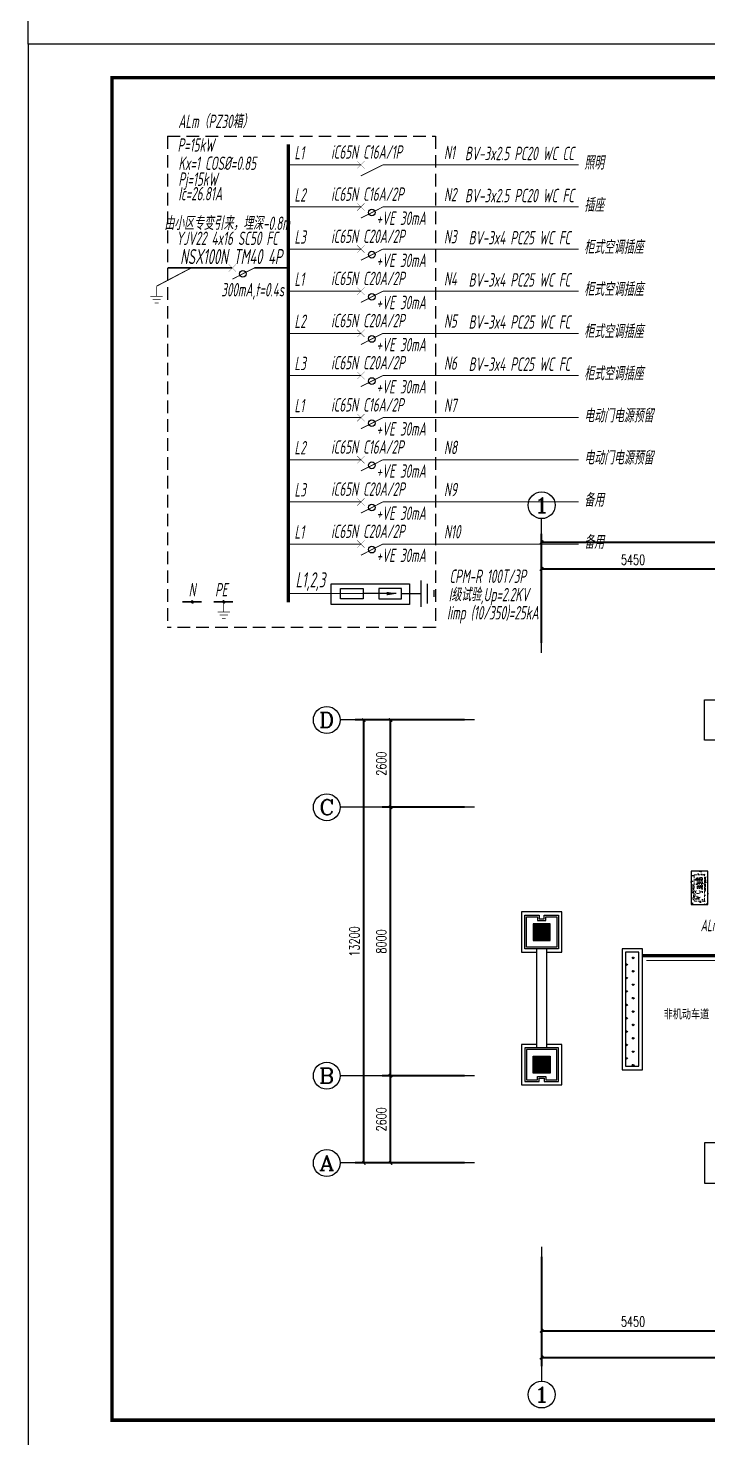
# Model space of a CAD drawing. Extents: x 621174 to 1725648, y -986053 to 860327.
# Drawn here: x 697210 to 717454, y -901578 to -859578 of the extents above; entities that cross this region are included whole.
import ezdxf
from ezdxf.enums import TextEntityAlignment as Align

# ---------------------------------------------------------------- set-up
doc = ezdxf.new("R2010")
doc.units = 0
doc.header["$LTSCALE"] = 1000
doc.header["$MEASUREMENT"] = 0
doc.linetypes.add('DASH', pattern=[0.35, 0.25, -0.1])
doc.linetypes.add('DASH4', pattern=[0.1875, 0.125, -0.0625])
doc.layers.get('Defpoints').update_dxf_attribs({"color": 8})
for name, color, linetype in [('0-看线', 8, 'Continuous'), ('A-EQPM-MECH', 8, 'Continuous'), ('AXIS', 8, 'Continuous'), ('AXIS_TEXT', 8, 'Continuous'), ('C-AXIS(轴号)', 8, 'Continuous'), ('C-AXIS-T(字)', 8, 'Continuous'), ('COLUMN', 8, 'Continuous'), ('DIM-照明', 3, 'Continuous'), ('ELEMENT', 3, 'Continuous'), ('PUB_TEXT', 8, 'Continuous'), ('WIRE-消防', 4, 'Continuous'), ('WIRE-照明', 2, 'Continuous'), ('图框', 140, 'Continuous'), ('外包石材', 8, 'Continuous'), ('立面线', 8, 'Continuous'), ('金属', 8, 'Continuous')]:
    doc.layers.add(name, color=color, linetype=linetype)
for name, color, linetype, lineweight in [('PUB_HATCH', 8, 'Continuous', 9), ('WALL', 8, 'Continuous', 40), ('平面-空调预留孔', 8, 'Continuous', 15)]:
    doc.layers.add(name, color=color, linetype=linetype, lineweight=lineweight)
doc.styles.add('_TCH_AXIS', font='COMPLEX', dxfattribs={"bigfont": 'GBCBIG'})
doc.styles.add('_TCH_DIM', font='SIMPLEX.shx', dxfattribs={"width": 0.7, "bigfont": 'GBCBIG.shx'})
doc.styles.add('_TCH_DIM_T3', font='SIMPLEX', dxfattribs={"width": 0.705882, "bigfont": 'GBCBIG'})
doc.styles.add('COMPLEX', font='COMPLEX')
doc.styles.add('HZTXT', font='gbeitc.shx', dxfattribs={"width": 0.8, "height": 400, "bigfont": 'hztxt.shx'})
doc.styles.get("Standard").update_dxf_attribs({"font": 'gbenor.shx', "bigfont": 'gbcbig.shx'})
doc.dimstyles.new('_TCH_ARCH&&100', dxfattribs={"dimtxt": 297.5, "dimasz": 100, "dimexe": 250, "dimexo": 300, "dimgap": 126.25, "dimtad": 1, "dimdec": 0, "dimzin": 0, "dimdsep": 46, "dimtxsty": '_TCH_DIM_T3', "dimblk": 'ARCHTICK', "dimcen": 0.09, "dimclrt": 7, "dimazin": 2, "dimtfac": 1, "dimtdec": 0, "dimtix": 1, "dimtmove": 2, "dimatfit": 3, "dimfxl": 1, "dimtolj": 1, "dimtzin": 0, "dimarcsym": 0})

# ---------------------------------------------------------------- blocks, each defined once
blk = doc.blocks.new('gsergvr')
at = {"layer": '平面-空调预留孔', "linetype": 'DASH', "ltscale": 0.3}
for p, q in [((34075, 17176), (34075, 17166)), ((34085, 17156), (34438, 17156)), ((34448, 17166), (34448, 17176))]:
    blk.add_line(p, q, dxfattribs=at)
blk.add_lwpolyline([(34729, 17176), (33989, 17176, -0.414214), (33969, 17196), (33969, 17466, -0.414214), (33989, 17486), (34729, 17486, -0.414214), (34749, 17466), (34749, 17196, -0.414214)], format="xyb", close=True, dxfattribs=at)
for points in [[(34679, 17515), (34260, 17515), (34260, 17500), (34679, 17500)], [(34658, 17428), (34343, 17428), (34343, 17399), (34658, 17399)], [(34658, 17362), (34343, 17362), (34343, 17333), (34658, 17333)], [(34658, 17296), (34343, 17296), (34343, 17267), (34658, 17267)]]:
    blk.add_lwpolyline(points, close=True, dxfattribs=at)
for centre, start, end in [((34085, 17166), 180, 270), ((34438, 17166), 270, 0)]:
    blk.add_arc(centre, 10, start, end, dxfattribs=at)
at = {"layer": '平面-空调预留孔', "linetype": 'DASH', "ltscale": 0.3, "style": '_TCH_DIM', "width": 0.705882}
blk.add_text('A.C', height=146.9, dxfattribs=at).set_placement((34028, 17216))
blk = doc.blocks.new('_FZH')
blk.add_lwpolyline([(-0.5, -0.5), (0.5, -0.5), (0.5, 0.5), (-0.5, 0.5)], close=True)
at = {"layer": 'PUB_HATCH'}
blk.add_solid([(-0.5, -0.5), (0.5, -0.5), (-0.5, 0.5), (0.5, 0.5)], dxfattribs=at)
blk = doc.blocks.new('12412341231')
at = {"layer": 'COLUMN'}
for p, xscale, yscale, zscale in [((250, 13450), -500, 500.0000000000001, 500), ((13050, 13450), -500, 500.0000000000001, 500), ((450, 10650), -600, 600, 600), ((450, 10650), -600, 600, 600), ((12850, 10650), -600, 600, 600), ((12850, 10649), -600, 600, 600), ((18500, 3180), 500, 500, 500), ((450, 3050), -600, 600, 600), ((450, 3050), -600, 600, 600), ((12850, 3050), -600, 600, 600), ((12850, 3050), -600, 600, 600), ((250, 250), -500, 500.0000000000001, 500), ((13050, 250), -500, 500.0000000000001, 500)]:
    blk.add_blockref('_FZH', p, dxfattribs=dict(at, xscale=xscale, yscale=yscale, zscale=zscale))
for p, xscale, yscale, zscale, rotation in [((-5200, 7130), 499.9999999999997, 499.9999999999997, 499.9999999999997, 179.9999999999997), ((18500, 7130), -500.0000000000009, 500.0000000000008, 500, 180), ((-5200, 3180), -500.0000000000002, 500.0000000000005, 500, 359.9999999999998)]:
    blk.add_blockref('_FZH', p, dxfattribs=dict(at, xscale=xscale, yscale=yscale, zscale=zscale, rotation=rotation))
blk = doc.blocks.new('_ArchTick')
at = {"color": 0, "linetype": 'ByBlock', "const_width": 0.4}
blk.add_lwpolyline([(-0.5, -0.5), (0.5, 0.5)], dxfattribs=at)
blk = doc.blocks.new('*D25')
at = {"layer": 'AXIS', "color": 0, "lineweight": -2, "transparency": 16777216}
for p, q in [((1658858, 1158728), (1655608, 1158728)), ((1655858, 1145529), (1655858, 1158728)), ((1658858, 1145529), (1655608, 1145529))]:
    blk.add_line(p, q, dxfattribs=at)
at = {"layer": 'Defpoints', "color": 0, "transparency": 16777216}
for p in [(1655858, 1158728), (1659158, 1158728), (1659158, 1145529)]:
    blk.add_point(p, dxfattribs=at)
at = {"layer": 'AXIS', "color": 0, "lineweight": -2, "transparency": 16777216, "xscale": 100, "yscale": 100, "zscale": 100}
for p, rotation in [((1655858, 1158728), 90), ((1655858, 1145529), 270)]:
    blk.add_blockref('_ArchTick', p, dxfattribs=dict(at, rotation=rotation))
at = {"layer": 'AXIS', "color": 7, "transparency": 16777216, "insert": (1655583, 1152129), "char_height": 297.5, "attachment_point": 5, "rotation": 90, "style": '_TCH_DIM_T3'}
blk.add_mtext('\\A1;13200', dxfattribs=at)
blk = doc.blocks.new('*D24')
at = {"layer": 'AXIS', "color": 0, "lineweight": -2, "transparency": 16777216}
for p, q in [((1658858, 1158728), (1656408, 1158728)), ((1656658, 1156128), (1656658, 1158728)), ((1658858, 1156128), (1656408, 1156128))]:
    blk.add_line(p, q, dxfattribs=at)
at = {"layer": 'Defpoints', "color": 0, "transparency": 16777216}
for p in [(1656658, 1158728), (1659158, 1158728), (1659158, 1156128)]:
    blk.add_point(p, dxfattribs=at)
at = {"layer": 'AXIS', "color": 0, "lineweight": -2, "transparency": 16777216, "xscale": 100, "yscale": 100, "zscale": 100}
for p, rotation in [((1656658, 1158728), 90), ((1656658, 1156128), 270)]:
    blk.add_blockref('_ArchTick', p, dxfattribs=dict(at, rotation=rotation))
at = {"layer": 'AXIS', "color": 7, "transparency": 16777216, "insert": (1656383, 1157428), "char_height": 297.5, "attachment_point": 5, "rotation": 90, "style": '_TCH_DIM_T3'}
blk.add_mtext('\\A1;2600', dxfattribs=at)
blk = doc.blocks.new('*D23')
at = {"layer": 'AXIS', "color": 0, "lineweight": -2, "transparency": 16777216}
for p, q in [((1658858, 1156128), (1656408, 1156128)), ((1656658, 1148129), (1656658, 1156128)), ((1658858, 1148129), (1656408, 1148129))]:
    blk.add_line(p, q, dxfattribs=at)
at = {"layer": 'Defpoints', "color": 0, "transparency": 16777216}
for p in [(1656658, 1156128), (1659158, 1156128), (1659158, 1148129)]:
    blk.add_point(p, dxfattribs=at)
at = {"layer": 'AXIS', "color": 0, "lineweight": -2, "transparency": 16777216, "xscale": 100, "yscale": 100, "zscale": 100}
for p, rotation in [((1656658, 1156128), 90), ((1656658, 1148129), 270)]:
    blk.add_blockref('_ArchTick', p, dxfattribs=dict(at, rotation=rotation))
at = {"layer": 'AXIS', "color": 7, "transparency": 16777216, "insert": (1656383, 1152129), "char_height": 297.5, "attachment_point": 5, "rotation": 90, "style": '_TCH_DIM_T3'}
blk.add_mtext('\\A1;8000', dxfattribs=at)
blk = doc.blocks.new('*D22')
at = {"layer": 'AXIS', "color": 0, "lineweight": -2, "transparency": 16777216}
for p, q in [((1658858, 1148129), (1656408, 1148129)), ((1656658, 1145529), (1656658, 1148129)), ((1658858, 1145529), (1656408, 1145529))]:
    blk.add_line(p, q, dxfattribs=at)
at = {"layer": 'Defpoints', "color": 0, "transparency": 16777216}
for p in [(1656658, 1148129), (1659158, 1148129), (1659158, 1145529)]:
    blk.add_point(p, dxfattribs=at)
at = {"layer": 'AXIS', "color": 0, "lineweight": -2, "transparency": 16777216, "xscale": 100, "yscale": 100, "zscale": 100}
for p, rotation in [((1656658, 1148129), 90), ((1656658, 1145529), 270)]:
    blk.add_blockref('_ArchTick', p, dxfattribs=dict(at, rotation=rotation))
at = {"layer": 'AXIS', "color": 7, "transparency": 16777216, "insert": (1656383, 1146829), "char_height": 297.5, "attachment_point": 5, "rotation": 90, "style": '_TCH_DIM_T3'}
blk.add_mtext('\\A1;2600', dxfattribs=at)
blk = doc.blocks.new('*D21')
at = {"layer": 'AXIS', "color": 0, "lineweight": -2, "transparency": 16777216}
for p, q in [((1661158, 1142729), (1661158, 1139479)), ((1684858, 1142729), (1684858, 1139479)), ((1661158, 1139729), (1684858, 1139729))]:
    blk.add_line(p, q, dxfattribs=at)
at = {"layer": 'Defpoints', "color": 0, "transparency": 16777216}
for p in [(1661158, 1143029), (1684858, 1143029), (1684858, 1139729)]:
    blk.add_point(p, dxfattribs=at)
at = {"layer": 'AXIS', "color": 0, "lineweight": -2, "transparency": 16777216, "xscale": 100, "yscale": 100, "zscale": 100, "rotation": 180}
blk.add_blockref('_ArchTick', (1661158, 1139729), dxfattribs=at)
at = {"layer": 'AXIS', "color": 0, "lineweight": -2, "transparency": 16777216, "xscale": 100, "yscale": 100, "zscale": 100}
blk.add_blockref('_ArchTick', (1684858, 1139729), dxfattribs=at)
at = {"layer": 'AXIS', "color": 7, "transparency": 16777216, "insert": (1673008, 1140004), "char_height": 297.5, "attachment_point": 5, "style": '_TCH_DIM_T3'}
blk.add_mtext('\\A1;23700', dxfattribs=at)
blk = doc.blocks.new('*D18')
at = {"layer": 'AXIS', "color": 0, "lineweight": -2, "transparency": 16777216}
for p, q in [((1661158, 1142729), (1661158, 1140279)), ((1666608, 1142729), (1666608, 1140279)), ((1661158, 1140529), (1666608, 1140529))]:
    blk.add_line(p, q, dxfattribs=at)
at = {"layer": 'Defpoints', "color": 0, "transparency": 16777216}
for p in [(1661158, 1143029), (1666608, 1143029), (1666608, 1140529)]:
    blk.add_point(p, dxfattribs=at)
at = {"layer": 'AXIS', "color": 0, "lineweight": -2, "transparency": 16777216, "xscale": 100, "yscale": 100, "zscale": 100, "rotation": 180}
blk.add_blockref('_ArchTick', (1661158, 1140529), dxfattribs=at)
at = {"layer": 'AXIS', "color": 0, "lineweight": -2, "transparency": 16777216, "xscale": 100, "yscale": 100, "zscale": 100}
blk.add_blockref('_ArchTick', (1666608, 1140529), dxfattribs=at)
at = {"layer": 'AXIS', "color": 7, "transparency": 16777216, "insert": (1663883, 1140804), "char_height": 297.5, "attachment_point": 5, "style": '_TCH_DIM_T3'}
blk.add_mtext('\\A1;5450', dxfattribs=at)
blk = doc.blocks.new('*D17')
at = {"layer": 'AXIS', "color": 0, "lineweight": -2, "transparency": 16777216}
for p, q in [((1661158, 1161028), (1661158, 1164278)), ((1684858, 1161028), (1684858, 1164278)), ((1661158, 1164028), (1684858, 1164028))]:
    blk.add_line(p, q, dxfattribs=at)
at = {"layer": 'Defpoints', "color": 0, "transparency": 16777216}
for p in [(1684858, 1164028), (1661158, 1160728), (1684858, 1160728)]:
    blk.add_point(p, dxfattribs=at)
at = {"layer": 'AXIS', "color": 0, "lineweight": -2, "transparency": 16777216, "xscale": 100, "yscale": 100, "zscale": 100, "rotation": 180}
blk.add_blockref('_ArchTick', (1661158, 1164028), dxfattribs=at)
at = {"layer": 'AXIS', "color": 0, "lineweight": -2, "transparency": 16777216, "xscale": 100, "yscale": 100, "zscale": 100}
blk.add_blockref('_ArchTick', (1684858, 1164028), dxfattribs=at)
at = {"layer": 'AXIS', "color": 7, "transparency": 16777216, "insert": (1673008, 1164303), "char_height": 297.5, "attachment_point": 5, "style": '_TCH_DIM_T3'}
blk.add_mtext('\\A1;23700', dxfattribs=at)
blk = doc.blocks.new('*D14')
at = {"layer": 'AXIS', "color": 0, "lineweight": -2, "transparency": 16777216}
for p, q in [((1661158, 1161028), (1661158, 1163478)), ((1666608, 1161028), (1666608, 1163478)), ((1661158, 1163228), (1666608, 1163228))]:
    blk.add_line(p, q, dxfattribs=at)
at = {"layer": 'Defpoints', "color": 0, "transparency": 16777216}
for p in [(1666608, 1163228), (1661158, 1160728), (1666608, 1160728)]:
    blk.add_point(p, dxfattribs=at)
at = {"layer": 'AXIS', "color": 0, "lineweight": -2, "transparency": 16777216, "xscale": 100, "yscale": 100, "zscale": 100, "rotation": 180}
blk.add_blockref('_ArchTick', (1661158, 1163228), dxfattribs=at)
at = {"layer": 'AXIS', "color": 0, "lineweight": -2, "transparency": 16777216, "xscale": 100, "yscale": 100, "zscale": 100}
blk.add_blockref('_ArchTick', (1666608, 1163228), dxfattribs=at)
at = {"layer": 'AXIS', "color": 7, "transparency": 16777216, "insert": (1663883, 1163503), "char_height": 297.5, "attachment_point": 5, "style": '_TCH_DIM_T3'}
blk.add_mtext('\\A1;5450', dxfattribs=at)
blk = doc.blocks.new('_AXISO')
blk.add_circle((0, 0), 0.5)
at = {"layer": 'AXIS_TEXT', "style": 'COMPLEX', "width": 1.041667}
blk.add_attdef('A', text='', height=0.56, dxfattribs=at).set_placement((-0.25, -0.28), (0.25, -0.28), align=Align.FIT)
blk = doc.blocks.new('1107AA')
at = {"color": 3, "linetype": 'Continuous'}
for points, const_width in [([(0, -7.5), (-3.79, 0)], 0.3), ([(-1.25, 1.25), (1.25, -1.25)], 0.1), ([(1.25, 1.25), (-1.25, -1.25)], 0.1)]:
    blk.add_lwpolyline(points, dxfattribs=dict(at, const_width=const_width))
blk = doc.blocks.new('0114')
at = {"color": 3, "linetype": 'Continuous', "const_width": 0.3}
for points in [[(0, 0), (0, -4.58)], [(-2.75, -4.58), (2.75, -4.58)], [(-1.83, -6.01), (1.83, -6.01)], [(-0.86, -7.5), (0.86, -7.5)]]:
    blk.add_lwpolyline(points, dxfattribs=at)
blk = doc.blocks.new('*X58')
at = {"color": 0}
for p, q in [((197.1, 124.2), (199.7, 126.7)), ((197.2, 123.8), (200.1, 126.7)), ((197.2, 124.6), (199.2, 126.7)), ((197.3, 123.4), (200.4, 126.6)), ((197.3, 125.2), (198.6, 126.5)), ((197.4, 123.1), (200.7, 126.5)), ((197.5, 122.9), (201, 126.3)), ((197.7, 122.6), (201.2, 126.1)), ((197.9, 122.4), (201.4, 125.9)), ((198.1, 122.2), (201.6, 125.7)), ((198.4, 122), (201.8, 125.4)), ((198.7, 121.9), (201.9, 125.2)), ((199, 121.8), (202, 124.8)), ((199.4, 121.7), (202.1, 124.5)), ((199.8, 121.7), (202.1, 124.1)), ((200.3, 121.8), (202, 123.5)), ((201.2, 122.3), (201.6, 122.7))]:
    blk.add_line(p, q, dxfattribs=at)
blk = doc.blocks.new('HC000089')
at = {"color": 4, "linetype": 'Continuous', "const_width": 0.2}
blk.add_lwpolyline([(-1.8, -1.8, 0.198912), (0, -2.5, 0.198912), (1.8, -1.8, 0.198912), (2.5, 0, 0.198912), (1.8, 1.8, 0.198912), (0, 2.5, 0.198912), (-1.8, 1.8, 0.198912), (-2.5, 0, 0.198912)], format="xyb", close=True, dxfattribs=at)
at = {"color": 4}
blk.add_blockref('*X58', (-199.6, -124.2), dxfattribs=at)
blk = doc.blocks.new('A$C7C37685A')
at = {"layer": 'ELEMENT', "color": 3}
for p, q in [((294, 104), (294, -104)), ((745, 104), (294, 104)), ((641, 0), (294, 0)), ((745, -104), (745, 104)), ((1135, -260), (1135, 260)), ((1264, -195), (1264, 195)), ((1394, -65), (1394, 65)), ((294, -104), (745, -104))]:
    blk.add_line(p, q, dxfattribs=at)
for points in [[(294, 0), (0, 0)], [(745, 0), (1135, 0)]]:
    blk.add_lwpolyline(points, dxfattribs=at)
for points in [[(658, 0), (450, -35), (450, 35), (658, 0)], [(450, 35), (658, 0), (450, -35), (450, 35)], [(450, -35), (450, 35), (658, 0), (450, 35)]]:
    blk.add_solid(points, dxfattribs=at)
blk = doc.blocks.new('A$C64190E90')
at = {"layer": 'DIM-照明', "color": 3}
blk.add_lwpolyline([(0, 104), (450, 104), (450, -104), (0, -104)], close=True, dxfattribs=at)
at = {"layer": 'DIM-照明'}
blk.add_blockref('A$C7C37685A', (466, 0), dxfattribs=at)
blk = doc.blocks.new('A$C5F6A5641')
at = {"layer": 'WIRE-照明', "color": 3}
for p, q in [((0, 0), (2337, 0)), ((0, -611), (0, 0)), ((2337, 0), (2337, -611)), ((2337, -611), (0, -611))]:
    blk.add_line(p, q, dxfattribs=at)
blk = doc.blocks.new('SDFGSDFHJJ')
at = {"layer": 'A-EQPM-MECH'}
h = blk.add_hatch(dxfattribs=at)
h.set_pattern_fill('混凝土', color=8, scale=50)
h.set_pattern_definition([(50, (0, 0), (358.63009, -31.376067), [37.5, -412.5]), (355, (0, 0), (-69.37567, 376.09607), [30, -330]), (100.4514, (29.9, -2.6), (289.25469, 344.71977), [31.870095, -350.571056]), (46.1842, (0, 100), (533.62052, -82.75951), [56.25, -618.75]), (96.6356, (44.47, 93.1), (467.33135, 487.05894), [47.80514, -525.8565]), (351.1842, (0, 100), (467.33097, 487.0593), [45, -495]), (21, (50, 75), (298.453526, -201.309445), [37.5, -412.5]), (326, (50, 75), (121.657666, 362.57502), [30, -330]), (71.4514, (74.87, 58.22), (420.111314, 161.26525), [31.870095, -350.571056]), (37.5, (0, 0), (6.079928, 166.446927), [0, -326, 0, -335, 0, -331.25]), (7.5, (0, 0), (131.534769, 197.205856), [0, -191, 0, -318.5, 0, -126.25]), (327.5, (-111.5, 0), (266.911218, -11.277436), [0, -125, 0, -390, 0, -517.5]), (317.5, (-161.5, 0), (291.593085, 50.05249), [0, -162.5, 0, -259, 0, -367.5])])
h.paths.add_polyline_path([(1666108, 1154228.2), (1665608, 1154228.2), (1665608, 1153228.2), (1666108, 1153228.2)])
at = {"layer": '金属'}
h = blk.add_hatch(dxfattribs=at)
h.set_pattern_fill('GRASS', color=8, scale=100)
h.set_pattern_definition([(90.000001, (195579.98, 2137613.55), (-199.559095, 199.559095), [52.91613, -346.20203]), (45, (195579.98, 2137613.55), (-199.55923, 199.55923), [52.91613, -229.30323]), (135, (195579.98, 2137613.55), (-199.55923, -199.55923), [52.91613, -229.30323])])
h.paths.add_polyline_path([(1663658, 1151808.7), (1663658, 1148408.9), (1664058, 1148408.9), (1664058, 1151808.7)])
at = {"layer": '0-看线', "color": 8}
for points in [[(1661008, 1151908.4), (1661008, 1148958.8)], [(1661308, 1151908.4), (1661308, 1148958.8)]]:
    blk.add_lwpolyline(points, dxfattribs=at)
at = {"layer": 'A-EQPM-MECH', "color": 8}
blk.add_lwpolyline([(1666108, 1154228.2), (1665608, 1154228.2), (1665608, 1153228.2), (1666108, 1153228.2)], close=True, dxfattribs=at)
at = {"layer": 'C-AXIS(轴号)', "color": 8}
for p, q in [((1661158, 1160728.4), (1661158, 1164728.4)), ((1659158, 1158728.4), (1655158, 1158728.4)), ((1659158, 1156128.4), (1655158, 1156128.4)), ((1659158, 1148128.8), (1655158, 1148128.8)), ((1659158, 1145528.8), (1655158, 1145528.8)), ((1661158, 1143028.8), (1661158, 1139028.8))]:
    blk.add_line(p, q, dxfattribs=at)
at = {"layer": '外包石材', "color": 8}
for points in [[(1660658, 1151908.4), (1660658, 1152908.4), (1661083, 1152908.4), (1661083, 1152808.4), (1661233, 1152808.4), (1661233, 1152908.4), (1661658, 1152908.4), (1661658, 1151908.4)], [(1660708, 1151958.4), (1660708, 1152858.4), (1661033, 1152858.4), (1661033, 1152758.4), (1661283, 1152758.4), (1661283, 1152858.4), (1661608, 1152858.4), (1661608, 1151958.4)], [(1660658, 1148958.8), (1660658, 1147958.8), (1661083, 1147958.8), (1661083, 1148058.8), (1661233, 1148058.8), (1661233, 1147958.8), (1661658, 1147958.8), (1661658, 1148958.8)], [(1660708, 1148908.8), (1660708, 1148008.8), (1661033, 1148008.8), (1661033, 1148108.8), (1661283, 1148108.8), (1661283, 1148008.8), (1661608, 1148008.8), (1661608, 1148908.8)]]:
    blk.add_lwpolyline(points, close=True, dxfattribs=at)
at = {"layer": '立面线', "color": 8}
for points in [[(1667208, 1158128.6), (1666008, 1158128.6), (1666008, 1159328.6), (1667208, 1159328.6)], [(1667208, 1146128.9), (1666008, 1146128.9), (1666008, 1144928.9), (1667208, 1144928.9)]]:
    blk.add_lwpolyline(points, close=True, dxfattribs=at)
for points in [[(1661308, 1151808.4), (1661758, 1151808.4), (1661758, 1153008.4), (1660558, 1153008.4), (1660558, 1151808.4), (1661008, 1151808.4)], [(1661008, 1149058.8), (1660558, 1149058.8), (1660558, 1147858.8), (1661758, 1147858.8), (1661758, 1149058.8), (1661308, 1149058.8)]]:
    blk.add_lwpolyline(points, dxfattribs=at)
at = {"layer": '金属', "color": 8}
for points in [[(1663558, 1151908.7), (1663558, 1148308.9), (1664158, 1148308.9), (1664158, 1151908.7)], [(1663658, 1151808.7), (1663658, 1148408.9), (1664058, 1148408.9), (1664058, 1151808.7)], [(1666358, 1151728.7), (1664158, 1151728.7), (1664158, 1151678.7), (1666358, 1151678.7)], [(1666348, 1151718.7), (1664168, 1151718.7), (1664168, 1151688.7), (1666348, 1151688.7)]]:
    blk.add_lwpolyline(points, close=True, dxfattribs=at)
at = {"layer": 'C-AXIS(轴号)', "color": 8}
ref = blk.add_blockref('_AXISO', (1661158, 1165128.4), dxfattribs=dict(at, xscale=800, yscale=800, zscale=800))
ref.add_attrib('A', '1', dxfattribs={"layer": 'C-AXIS-T(字)', "height": 452.5, "style": '_TCH_AXIS', "width": 2.333333}).set_placement((1660931.7, 1164902.1), (1661384.3, 1164902.1), align=Align.FIT)
ref = blk.add_blockref('_AXISO', (1654758, 1158728.4), dxfattribs=dict(at, xscale=800, yscale=800, zscale=800))
ref.add_attrib('A', 'D', dxfattribs={"layer": 'C-AXIS-T(字)', "height": 452.5, "style": '_TCH_AXIS', "width": 1.235294}).set_placement((1654531.7, 1158502.1), (1654984.3, 1158502.1), align=Align.FIT)
ref = blk.add_blockref('_AXISO', (1654758, 1156128.4), dxfattribs=dict(at, xscale=800, yscale=800, zscale=800))
ref.add_attrib('A', 'C', dxfattribs={"layer": 'C-AXIS-T(字)', "height": 452.5, "style": '_TCH_AXIS', "width": 1.4}).set_placement((1654531.7, 1155902.1), (1654984.3, 1155902.1), align=Align.FIT)
ref = blk.add_blockref('_AXISO', (1654758, 1148128.8), dxfattribs=dict(at, xscale=800, yscale=800, zscale=800))
ref.add_attrib('A', 'B', dxfattribs={"layer": 'C-AXIS-T(字)', "height": 452.5, "style": '_TCH_AXIS', "width": 1.235294}).set_placement((1654531.7, 1147902.6), (1654984.3, 1147902.6), align=Align.FIT)
ref = blk.add_blockref('_AXISO', (1654758, 1145528.8), dxfattribs=dict(at, xscale=800, yscale=800, zscale=800))
ref.add_attrib('A', 'A', dxfattribs={"layer": 'C-AXIS-T(字)', "height": 452.5, "style": '_TCH_AXIS', "width": 1.166667}).set_placement((1654531.7, 1145302.6), (1654984.3, 1145302.6), align=Align.FIT)
ref = blk.add_blockref('_AXISO', (1661158, 1138628.8), dxfattribs=dict(at, xscale=800, yscale=800, zscale=800))
ref.add_attrib('A', '1', dxfattribs={"layer": 'C-AXIS-T(字)', "height": 452.5, "style": '_TCH_AXIS', "width": 2.333333}).set_placement((1660931.7, 1138402.6), (1661384.3, 1138402.6), align=Align.FIT)
at = {"layer": 'WALL', "color": 8}
blk.add_blockref('12412341231', (1666358, 1145278.9), dxfattribs=at)
at = {"layer": '平面-空调预留孔', "color": 8, "xscale": -1, "rotation": 270}
blk.add_blockref('gsergvr', (1648521.8, 1119363.6), dxfattribs=at)
at = {"layer": 'PUB_TEXT', "color": 8}
blk.add_text('非机动车道', height=270.07, dxfattribs=at).set_placement((1664796.5, 1149811.3))
at = {"layer": 'AXIS', "color": 8}
for p1, p2, distance, picture, middle in [((1661158, 1160728.4), (1684858, 1160728.4), 3300, '*D17', (1673008, 1164303.4)), ((1661158, 1160728.4), (1666608, 1160728.4), 2500, '*D14', (1663883, 1163503.4)), ((1659158, 1145528.8), (1659158, 1158728.4), 3300, '*D25', (1655583, 1152128.6)), ((1659158, 1156128.4), (1659158, 1158728.4), 2500, '*D24', (1656383, 1157428.4)), ((1659158, 1148128.8), (1659158, 1156128.4), 2500, '*D23', (1656383, 1152128.6)), ((1659158, 1145528.8), (1659158, 1148128.8), 2500, '*D22', (1656383, 1146828.8)), ((1661158, 1143028.8), (1684858, 1143028.8), -3300, '*D21', (1673008, 1140003.8)), ((1661158, 1143028.8), (1666608, 1143028.8), -2500, '*D18', (1663883, 1140803.8))]:
    dim = blk.add_aligned_dim(p1=p1, p2=p2, distance=distance, dimstyle='_TCH_ARCH&&100', dxfattribs=at)
    dim.commit()
    dim.dimension.update_dxf_attribs({"geometry": picture, "text_midpoint": middle})

msp = doc.modelspace()

# ---------------------------------------------------------------- linework, layer by layer
at = {"layer": 'DIM-照明', "color": 3, "linetype": 'DASH4', "ltscale": 3}
for p, q in [((701364, -862795), (709343, -862795)), ((701364, -862795), (701364, -877437)), ((709343, -862795), (709343, -877437)), ((709343, -877437), (701364, -877437))]:
    msp.add_line(p, q, dxfattribs=at)
at = {"layer": 'DIM-照明', "color": 3, "const_width": 100}
msp.add_lwpolyline([(704960, -863038), (704960, -876683)], dxfattribs=at)
at = {"layer": 'DIM-照明', "color": 3, "linetype": 'Continuous'}
for points, const_width in [([(704960, -863649), (707120, -863649)], 28.8), ([(707777, -863649), (713608, -863649)], 28.8), ([(704960, -864904), (707120, -864904)], 28.8), ([(707777, -864904), (713608, -864904)], 28.8), ([(704960, -866160), (707120, -866160)], 28.8), ([(707777, -866160), (713608, -866160)], 28.8), ([(701035, -867265), (702065, -866722)], 28.8), ([(701364, -866722), (703278, -866722)], 52.6), ([(703949, -866722), (704960, -866722)], 52.6), ([(704960, -867415), (707120, -867415)], 28.8), ([(707777, -867415), (713608, -867415)], 28.8), ([(704960, -868671), (707120, -868671)], 28.8), ([(707777, -868671), (713608, -868671)], 28.8), ([(704960, -869926), (707120, -869926)], 28.8), ([(707777, -869926), (713608, -869926)], 28.8), ([(704960, -871182), (707120, -871182)], 28.8), ([(707777, -871182), (713608, -871182)], 28.8), ([(704960, -872437), (707120, -872437)], 28.8), ([(707777, -872437), (713608, -872437)], 28.8), ([(704960, -873693), (707120, -873693)], 28.8), ([(707777, -873693), (713608, -873693)], 28.8), ([(704960, -874948), (707120, -874948)], 28.8), ([(707777, -874948), (713608, -874948)], 28.8), ([(704960, -876425), (707480, -876425)], 29)]:
    msp.add_lwpolyline(points, dxfattribs=dict(at, const_width=const_width))
at = {"layer": 'DIM-照明', "color": 3, "linetype": 'Continuous', "const_width": 47.5, "elevation": 0}
for points in [[(701797, -876671), (702378, -876671)], [(702735, -876667), (703315, -876667)]]:
    msp.add_lwpolyline(points, dxfattribs=at)
at = {"layer": 'DIM-照明', "color": 3, "linetype": 'Continuous'}
for centre in [(707448, -865070), (707448, -866326), (703604, -866896), (707448, -867581), (707448, -868837), (707448, -870092), (707448, -871348), (707448, -872603), (707448, -873859), (707448, -875114)]:
    msp.add_circle(centre, 100, dxfattribs=at)
at = {"layer": 'WIRE-照明', "color": 3}
for p, q in [((706235, -876137), (708572, -876137)), ((706235, -876748), (706235, -876137))]:
    msp.add_line(p, q, dxfattribs=at)
at = {"layer": 'WIRE-照明', "const_width": 35}
msp.add_lwpolyline([(717970, -887357), (715627, -887357)], dxfattribs=at)
at = {"layer": '图框'}
for points in [[(697210, -818099), (756610, -818099), (756610, -860053), (697210, -860053)], [(697210, -902053), (756610, -902053), (756610, -860053), (697210, -860053)]]:
    msp.add_lwpolyline(points, close=True, dxfattribs=at)
at = {"layer": '图框', "const_width": 100}
msp.add_lwpolyline([(699710, -901053), (755610, -901053), (755610, -861053), (699710, -861053)], close=True, dxfattribs=at)

# ---------------------------------------------------------------- block references
at = {"layer": 'DIM-照明', "linetype": 'Continuous', "xscale": 87.60960006713867, "yscale": 87.60960006713867, "zscale": 87.60960006713867, "rotation": 90}
for p in [(707120, -863649), (707120, -864904), (707120, -866160), (703292, -866722), (707120, -867415), (707120, -868671), (707120, -869926), (707120, -871182), (707120, -872437), (707120, -873693), (707120, -874948)]:
    msp.add_blockref('1107AA', p, dxfattribs=at)
at = {"layer": 'DIM-照明', "color": 3, "linetype": 'Continuous', "xscale": -66.50000000000003, "yscale": 66.5, "zscale": 66.49999999999999, "rotation": 1.643353773062017e-06}
msp.add_blockref('0114', (701035, -867265), dxfattribs=at)
at = {"layer": 'DIM-照明', "xscale": 14.62999999523163, "yscale": 14.62999999523163, "zscale": 14.62999999523163}
for p in [(702099, -876671, 0), (703036, -876671, 0)]:
    msp.add_blockref('HC000089', p, dxfattribs=at)
at = {"layer": 'DIM-照明', "linetype": 'DASH', "xscale": -66.50000000000003, "yscale": 66.5, "zscale": 66.49999999999999, "rotation": 1.643353773062017e-06}
msp.add_blockref('0114', (703036, -876667, 0), dxfattribs=at)
at = {"layer": 'WALL'}
msp.add_blockref('SDFGSDFHJJ', (-948654, -2038919), dxfattribs=at)
at = {"layer": 'WIRE-消防'}
msp.add_blockref('A$C5F6A5641', (706235, -876137), dxfattribs=at)
at = {"layer": 'WIRE-照明', "xscale": 1.5, "yscale": 1.5, "zscale": 1.5}
msp.add_blockref('A$C64190E90', (706513, -876425), dxfattribs=at)

# ---------------------------------------------------------------- texts
at = {"layer": 'DIM-照明', "color": 7, "linetype": 'Continuous', "style": 'HZTXT', "width": 0.7}
for s, p in [('ALm（PZ30箱）', (701679, -862554)), ('P=15kW', (701661, -863258)), ('iC65N C16A/1P', (706234, -863468)), ('N1', (709597, -863480)), ('Kx=1 COS%%C=0.85', (701684, -863802)), ('Pj=15kW', (701684, -864276)), ('Ic=26.81A', (701684, -864708)), ('iC65N C16A/2P', (706234, -864723)), ('N2', (709597, -864736)), ('+VE 30mA', (707585, -865441)), ('iC65N C20A/2P', (706234, -865979)), ('N3', (709597, -865991)), ('+VE 30mA', (707585, -866696)), ('iC65N C20A/2P', (706234, -867234)), ('N4', (709597, -867247)), ('300mA,t=0.4s', (702961, -867570)), ('+VE 30mA', (707585, -867952)), ('iC65N C20A/2P', (706234, -868490)), ('N5', (709597, -868502)), ('+VE 30mA', (707585, -869207)), ('iC65N C20A/2P', (706234, -869745)), ('N6', (709597, -869758)), ('+VE 30mA', (707585, -870463)), ('iC65N C16A/2P', (706234, -871001)), ('N7', (709597, -871013)), ('+VE 30mA', (707585, -871718)), ('iC65N C16A/2P', (706234, -872256)), ('N8', (709597, -872269)), ('+VE 30mA', (707585, -872974)), ('iC65N C20A/2P', (706234, -873512)), ('N9', (709597, -873524)), ('+VE 30mA', (707585, -874229)), ('iC65N C20A/2P', (706234, -874768)), ('N10', (709597, -874780)), ('+VE 30mA', (707585, -875485)), ('CPM-R 100T/3P', (709758, -876108)), ('I级试验,Up=2.2KV', (709736, -876654)), ('Iimp (10/350)=25kA', (709686, -877196))]:
    msp.add_text(s, height=400, dxfattribs=at).set_placement(p)
for s, p in [('L1', (705141, -863489)), ('L2', (705141, -864745)), ('L3', (705141, -866000)), ('L1', (705141, -867256)), ('L2', (705141, -868511)), ('L3', (705141, -869767)), ('L1', (705141, -871022)), ('L2', (705141, -872278)), ('L3', (705141, -873533)), ('L1', (705141, -874789))]:
    msp.add_text(s, height=400, rotation=0, dxfattribs=at).set_placement(p)
for s, p in [('BV-3x2.5 PC20 WC CC', (711845, -863310)), ('BV-3x2.5 PC20 WC FC', (711845, -864565)), ('由小区专变引来，埋深-0.8m', (703134, -865373)), ('YJV22 4x16 SC50 FC', (703134, -865838)), ('BV-3x4 PC25 WC FC', (711845, -865821)), ('BV-3x4 PC25 WC FC', (711845, -867077)), ('BV-3x4 PC25 WC FC', (711845, -868332)), ('BV-3x4 PC25 WC FC', (711845, -869588))]:
    msp.add_text(s, height=400, dxfattribs=at).set_placement(p, align=Align.MIDDLE)
at = {"layer": 'DIM-照明', "color": 7, "style": 'HZTXT', "width": 0.7}
for s, height, p in [('照明', 400, (713774, -863791)), ('插座', 400, (713774, -865046)), ('柜式空调插座', 400, (713774, -866302)), ('柜式空调插座', 400, (713774, -867557)), ('柜式空调插座', 400, (713774, -868813)), ('柜式空调插座', 400, (713774, -870068)), ('电动门电源预留', 400, (713774, -871324)), ('电动门电源预留', 400, (713774, -872579)), ('备用', 400, (713774, -873835)), ('备用', 400, (713774, -875091)), ('L1,2,3', 450, (705176, -876240)), ('ALm', 350, (717242, -886484))]:
    msp.add_text(s, height=height, dxfattribs=at).set_placement(p)
msp.add_text('NSX100N TM40 4P', height=450, dxfattribs=at).set_placement((703258, -866383), align=Align.MIDDLE)
at = {"layer": 'DIM-照明', "linetype": 'Continuous', "style": 'HZTXT', "width": 0.7}
for s, p in [('N', (701990, -876508, 0)), ('PE', (702778, -876508, 0))]:
    msp.add_text(s, height=400, dxfattribs=at).set_placement(p)

doc.saveas('drawing.dxf')
